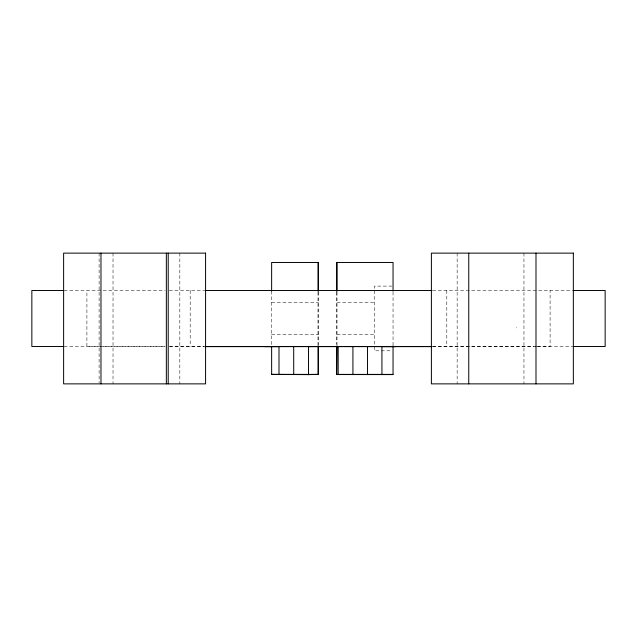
<?xml version="1.0" encoding="UTF-8"?>
<svg xmlns="http://www.w3.org/2000/svg" width="637" height="637" viewBox="0 0 637 637"><rect width="100%" height="100%" fill="white"/><g stroke="black" fill="none" stroke-linecap="round" stroke-linejoin="round"><path stroke-width="0.48" stroke-dasharray="3.19 2.39" d="M392.058 286.101L374.365 286.101L374.365 350.804L380.265 350.804M64.114 290.48L165.087 290.48M169.291 290.48L204.366 290.48M432.634 290.48L572.79 290.48M271.641 302.567L318.492 302.559M337.013 302.575L374.365 302.575M516.328 327.84L516.726 327.84M271.641 334.314L318.492 334.314M337.013 334.321L374.365 334.321M64.114 346.52L165.087 346.52M169.585 346.52L204.27 346.52M432.698 346.52L533.949 346.52M537.692 346.52L572.79 346.52M164.704 346.632L86.903 346.632L86.903 290.48M169.291 346.632L204.366 346.632M432.634 346.632L534.132 346.632M537.118 346.632L550.097 346.632L550.097 290.48M381.245 350.804L392.058 350.804M523.956 253.128L523.956 383.872M457.151 253.128L457.151 383.872M446.8 290.48L446.8 346.52M393.045 291.985L393.045 345.899M337.013 292.128L337.013 344.784M336.662 292.128L336.662 344.537M318.492 292.128L318.492 345.525M317.99 292.128L317.99 345.525M271.633 291.093L271.633 345.533M190.184 290.48L190.184 346.52M179.825 253.128L179.825 383.872M113.02 253.128L113.02 383.872M99.109 253.128L99.109 382.893"/><path stroke-width="0.96" d="M308.515 374.628L318.5 374.381L271.649 374.381L308.515 374.628L308.507 346.632L317.99 346.52L317.998 374.516M264.459 346.632L278.998 346.632L279.006 374.628M338.175 374.644L338.175 346.632L336.662 346.52L336.662 374.532L393.045 374.588L393.045 345.899M63.628 290.48L31.85 290.48L31.85 346.52L63.628 346.52M205.146 290.48L431.854 290.48M573.364 290.48L605.15 290.48L605.15 346.52L573.364 346.52M205.17 346.52L431.846 346.52M534.849 346.52L535.996 346.52M205.146 346.632L431.854 346.632M337.013 374.397L393.045 374.397M336.662 374.532L337.013 345.772M396.071 346.632L381.929 346.632L381.929 374.644M318.492 346.52L318.5 374.516M293.697 346.632L293.713 374.628M271.633 346.377L271.649 374.572M535.996 253.128L535.996 383.872M468.752 253.128L468.752 383.872M393.045 291.141L393.045 262.468L336.662 262.468L336.662 291.141M367.525 346.632L367.525 374.644M352.922 346.632L352.922 374.644M337.013 262.468L337.013 291.228M318.492 291.141L318.492 262.468L271.633 262.468L271.633 291.093M317.99 262.468L317.99 291.141M168.216 253.128L168.216 383.872M166.353 253.128L166.353 383.872M100.98 253.128L100.98 383.872M205.576 253.128L63.62 253.128L63.62 383.872L205.576 383.872L205.576 253.128M573.348 253.128L431.392 253.128L431.392 383.872L573.348 383.872L573.348 253.128"/></g></svg>
